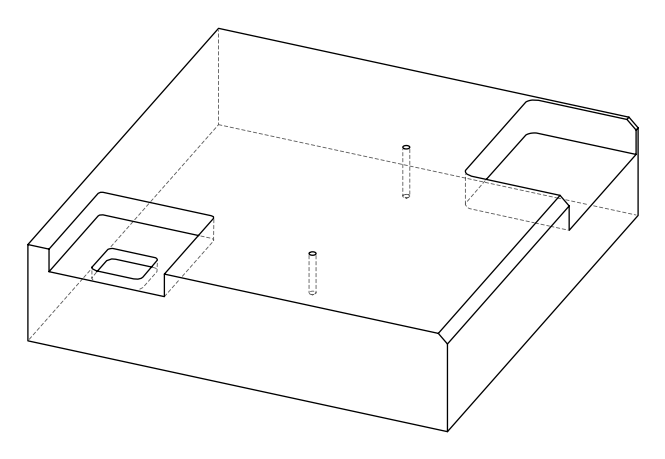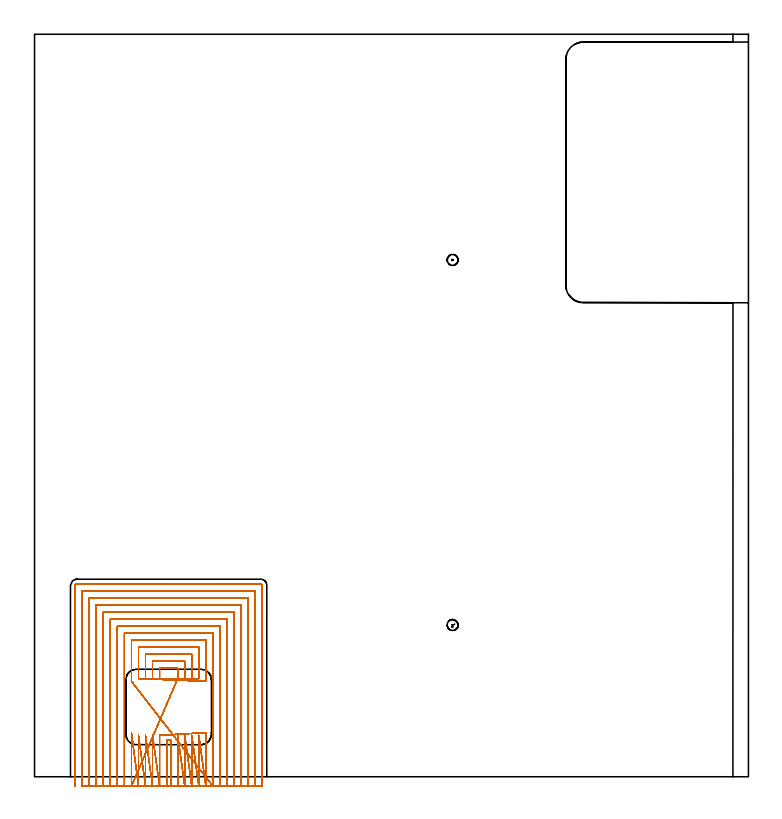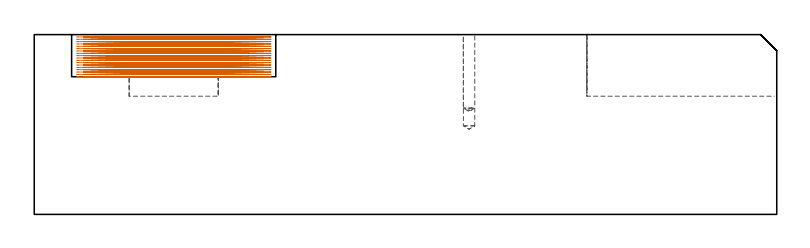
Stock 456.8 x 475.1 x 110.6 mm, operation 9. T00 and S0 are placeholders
(PLAN: 9 operations, 5 tool changes, 240.6 min)
(1 SPOT_DRILL | STEP1POCKET | NXT0321_9005460120000 | 0.03 min | 2 mm3)
(2 SPOT_DRILL_1 | STEP1POCKET_1 | NXT0321_9005460120000 | 0.03 min | 0 mm3)
(3 DRILL_BLIND_HOLE_INTO_CENTER | STEP1POCKET | UGT0301_465 | 0.2 min | 1744 mm3)
(4 DRILL_BLIND_HOLE_INTO_CENTER_1 | STEP1POCKET_1 | UGT0301_465 | 0.24 min | 2162 mm3)
(5 AREA_MILL | FG_CHAMFER_SURFACE | UGT0205_001 | 9.92 min | 15150 mm3)
(6 AREA_MILL_1 | FG_CHAMFER_SURFACE_1 | UGT0205_001 | 0.37 min | 532 mm3)
(7 MILL_RECTANGULAR_POCKET | POCKET_RECTANGULAR_STRAIGHT | NXT0201_011 | Follow Part, ap 3, ae 75% | 8.4 min | 98839 mm3)
(8 MILL_SLOT | SLOT_PARTIAL_RECTANGULAR | UGT0201_094 | Follow Part, ap 5, ae 75% | 34.71 min | 735853 mm3)
(9 MILL_SLOT_1 | SLOT_PARTIAL_RECTANGULAR_1 | NXT0201_008 | Follow Part, ap 1.5, ae 75% | 186.72 min | 343505 mm3)
(TOOL NXT0321_9005460120000 | NC Spot Drill, 142deg, 12mm, Carbide, Uncoated | D12 PA142 FL30 Z2)
(TOOL UGT0301_465 | Carbide Drill 7.0 mm | D7 PA118 FL69 Z2)
(TOOL UGT0205_001 | Chamfer Mill 20 x 3 x 45 deg. | D20 FL50 Z2)
(TOOL NXT0201_011 | ENDMILL 12mm [2P460-1200-NA 1630] | D12 FL38 Z6)
(TOOL UGT0201_094 | End mill 20 mm | D20 FL38 Z4)
(TOOL NXT0201_008 | ENDMILL 6mm [2P460-0600-NA 1630] | D6 FL26 Z6)
(OP 9 MILL_SLOT_1)
G17 G21 G94 G90
T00 M6
G54
G17 G0 G90 X87.1 Y-6. S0 M3
G43 Z120.6 H1
Z109.161
G94 G1 Y-3. F250.
Y23.5 F500.
X84.5
Y-3.
Y-6. F250.
X91.6
Y-3.
Y23.5 F500.
Y26.5 F250.
X96.1 Y-6. F500.
Y-3. F250.
Y23.5 F500.
Y26.5 F250.
X100.6 Y-6. F500.
Y-3. F250.
Y23.5 F500.
Y26.5 F250.
X105.1 Y-6. F500.
Y-3. F250.
Y23.5 F500.
Y26.5 F250.
X109.6 Y-6. F500.
Y-3. F250.
Y25.238 F500.
Y28.238 F250.
X80. Y26.5 F500.
Y23.5 F250.
Y-3. F500.
Y-6. F250.
X75.5 Y26.5 F500.
Y23.5 F250.
Y-3. F500.
Y-6. F250.
X71. Y26.5 F500.
Y23.5 F250.
Y-3. F500.
Y-6. F250.
X66.5 Y26.5 F500.
Y23.5 F250.
Y-3. F500.
Y-6. F250.
X62. Y28.238 F500.
Y25.238 F250.
Y-3. F500.
Y-6. F250.
X91.6 Y62.8 F500.
Y65.8 F250.
Y69.4 F500.
X80.
Y65.8
Y62.8 F250.
X96.1 F500.
Y65.8 F250.
Y73.9 F500.
X75.5
Y65.8
Y62.8 F250.
X100.6 F500.
Y65.8 F250.
Y78.4 F500.
X71.
Y65.8
Y62.8 F250.
X105.1 F500.
Y65.8 F250.
Y82.9 F500.
X66.5
Y65.8
Y62.8 F250.
X109.6 Y61.064 F500.
Y64.064 F250.
Y87.4 F500.
X62.
Y64.059
Y61.059 F250.
X114.1 Y-6. F500.
Y-3. F250.
Y91.9 F500.
X57.5
Y-3.
Y-6. F250.
X118.6
Y-3.
Y96.4 F500.
X53.
Y-3.
Y-6. F250.
X123.1
Y-3.
Y100.9 F500.
X48.5
Y-3.
Y-6. F250.
X127.6
Y-3.
Y105.4 F500.
X44.
Y-3.
Y-6. F250.
X132.1
Y-3.
Y109.9 F500.
X39.5
Y-3.
Y-6. F250.
X136.6
Y-3.
Y114.4 F500.
X35.
Y-3.
Y-6. F250.
X141.1
Y-3.
Y118.9 F500.
X30.5
Y-3.
Y-6. F250.
X145.6
Y-3.
Y122.5 F500.
G3 X144.7 Y123.4 R0.9
G1 X26.9
G3 X26. Y122.5 R0.9
G1 Y-3.
Y-6. F250.
G0 X87.1 Z107.722
G1 Y-3.
Y23.5 F500.
X84.5
Y-3.
Y-6. F250.
X91.6
Y-3.
Y23.5 F500.
Y26.5 F250.
X96.1 Y-6. F500.
Y-3. F250.
Y23.5 F500.
Y26.5 F250.
X100.6 Y-6. F500.
Y-3. F250.
Y23.5 F500.
Y26.5 F250.
X105.1 Y-6. F500.
Y-3. F250.
Y23.5 F500.
Y26.5 F250.
X109.6 Y-6. F500.
Y-3. F250.
Y25.238 F500.
Y28.238 F250.
X80. Y26.5 F500.
Y23.5 F250.
Y-3. F500.
Y-6. F250.
X75.5 Y26.5 F500.
Y23.5 F250.
Y-3. F500.
Y-6. F250.
X71. Y26.5 F500.
Y23.5 F250.
Y-3. F500.
Y-6. F250.
X66.5 Y26.5 F500.
Y23.5 F250.
Y-3. F500.
Y-6. F250.
X62. Y28.238 F500.
Y25.238 F250.
Y-3. F500.
Y-6. F250.
X91.6 Y62.8 F500.
Y65.8 F250.
Y69.4 F500.
X80.
Y65.8
Y62.8 F250.
X96.1 F500.
Y65.8 F250.
Y73.9 F500.
X75.5
Y65.8
Y62.8 F250.
X100.6 F500.
Y65.8 F250.
Y78.4 F500.
X71.
Y65.8
Y62.8 F250.
X105.1 F500.
Y65.8 F250.
Y82.9 F500.
X66.5
Y65.8
Y62.8 F250.
X109.6 Y61.064 F500.
Y64.064 F250.
Y87.4 F500.
X62.
Y64.059
Y61.059 F250.
X114.1 Y-6. F500.
Y-3. F250.
Y91.9 F500.
X57.5
Y-3.
Y-6. F250.
X118.6
Y-3.
Y96.4 F500.
X53.
Y-3.
Y-6. F250.
X123.1
Y-3.
Y100.9 F500.
X48.5
Y-3.
Y-6. F250.
X127.6
Y-3.
Y105.4 F500.
X44.
Y-3.
Y-6. F250.
X132.1
Y-3.
Y109.9 F500.
X39.5
Y-3.
Y-6. F250.
X136.6
Y-3.
Y114.4 F500.
X35.
Y-3.
Y-6. F250.
X141.1
Y-3.
Y118.9 F500.
X30.5
Y-3.
Y-6. F250.
X145.6
Y-3.
Y122.5 F500.
G3 X144.7 Y123.4 R0.9
G1 X26.9
G3 X26. Y122.5 R0.9
G1 Y-3.
Y-6. F250.
G0 X87.1 Z106.283
G1 Y-3.
Y23.5 F500.
X84.5
Y-3.
Y-6. F250.
X91.6
Y-3.
Y23.5 F500.
Y26.5 F250.
X96.1 Y-6. F500.
Y-3. F250.
Y23.5 F500.
Y26.5 F250.
X100.6 Y-6. F500.
Y-3. F250.
Y23.5 F500.
Y26.5 F250.
X105.1 Y-6. F500.
Y-3. F250.
Y23.5 F500.
Y26.5 F250.
X109.6 Y-6. F500.
Y-3. F250.
Y25.238 F500.
Y28.238 F250.
X80. Y26.5 F500.
Y23.5 F250.
Y-3. F500.
Y-6. F250.
X75.5 Y26.5 F500.
Y23.5 F250.
Y-3. F500.
Y-6. F250.
X71. Y26.5 F500.
Y23.5 F250.
Y-3. F500.
Y-6. F250.
X66.5 Y26.5 F500.
Y23.5 F250.
Y-3. F500.
Y-6. F250.
X62. Y28.238 F500.
Y25.238 F250.
Y-3. F500.
Y-6. F250.
X91.6 Y62.8 F500.
Y65.8 F250.
Y69.4 F500.
X80.
Y65.8
Y62.8 F250.
X96.1 F500.
Y65.8 F250.
Y73.9 F500.
X75.5
Y65.8
Y62.8 F250.
X100.6 F500.
Y65.8 F250.
Y78.4 F500.
X71.
Y65.8
Y62.8 F250.
X105.1 F500.
Y65.8 F250.
Y82.9 F500.
X66.5
Y65.8
Y62.8 F250.
X109.6 Y61.064 F500.
Y64.064 F250.
Y87.4 F500.
X62.
Y64.059
Y61.059 F250.
X114.1 Y-6. F500.
Y-3. F250.
Y91.9 F500.
X57.5
Y-3.
Y-6. F250.
X118.6
Y-3.
Y96.4 F500.
X53.
Y-3.
Y-6. F250.
X123.1
Y-3.
Y100.9 F500.
X48.5
Y-3.
Y-6. F250.
X127.6
Y-3.
Y105.4 F500.
X44.
Y-3.
Y-6. F250.
X132.1
Y-3.
Y109.9 F500.
X39.5
Y-3.
Y-6. F250.
X136.6
Y-3.
Y114.4 F500.
X35.
Y-3.
Y-6. F250.
X141.1
Y-3.
Y118.9 F500.
X30.5
Y-3.
Y-6. F250.
X145.6
Y-3.
Y122.5 F500.
G3 X144.7 Y123.4 R0.9
G1 X26.9
G3 X26. Y122.5 R0.9
G1 Y-3.
Y-6. F250.
G0 X87.1 Z104.844
G1 Y-3.
Y23.5 F500.
X84.5
Y-3.
Y-6. F250.
X91.6
Y-3.
Y23.5 F500.
Y26.5 F250.
X96.1 Y-6. F500.
Y-3. F250.
Y23.5 F500.
Y26.5 F250.
X100.6 Y-6. F500.
Y-3. F250.
Y23.5 F500.
Y26.5 F250.
X105.1 Y-6. F500.
Y-3. F250.
Y23.5 F500.
Y26.5 F250.
X109.6 Y-6. F500.
Y-3. F250.
Y25.238 F500.
Y28.238 F250.
X80. Y26.5 F500.
Y23.5 F250.
Y-3. F500.
Y-6. F250.
X75.5 Y26.5 F500.
Y23.5 F250.
Y-3. F500.
Y-6. F250.
X71. Y26.5 F500.
Y23.5 F250.
Y-3. F500.
Y-6. F250.
X66.5 Y26.5 F500.
Y23.5 F250.
Y-3. F500.
Y-6. F250.
X62. Y28.238 F500.
Y25.238 F250.
Y-3. F500.
Y-6. F250.
X91.6 Y62.8 F500.
Y65.8 F250.
Y69.4 F500.
X80.
Y65.8
Y62.8 F250.
X96.1 F500.
Y65.8 F250.
Y73.9 F500.
X75.5
Y65.8
Y62.8 F250.
X100.6 F500.
Y65.8 F250.
Y78.4 F500.
X71.
Y65.8
Y62.8 F250.
X105.1 F500.
Y65.8 F250.
Y82.9 F500.
X66.5
Y65.8
Y62.8 F250.
X109.6 Y61.064 F500.
Y64.064 F250.
Y87.4 F500.
X62.
Y64.059
Y61.059 F250.
X114.1 Y-6. F500.
Y-3. F250.
Y91.9 F500.
X57.5
Y-3.
Y-6. F250.
X118.6
Y-3.
Y96.4 F500.
X53.
Y-3.
Y-6. F250.
X123.1
Y-3.
Y100.9 F500.
X48.5
Y-3.
Y-6. F250.
X127.6
Y-3.
Y105.4 F500.
X44.
Y-3.
Y-6. F250.
X132.1
Y-3.
Y109.9 F500.
X39.5
Y-3.
Y-6. F250.
X136.6
Y-3.
Y114.4 F500.
X35.
Y-3.
Y-6. F250.
X141.1
Y-3.
Y118.9 F500.
X30.5
Y-3.
Y-6. F250.
X145.6
Y-3.
Y122.5 F500.
G3 X144.7 Y123.4 R0.9
G1 X26.9
G3 X26. Y122.5 R0.9
G1 Y-3.
Y-6. F250.
G0 X87.1 Z103.405
G1 Y-3.
Y23.5 F500.
X84.5
Y-3.
Y-6. F250.
X91.6
Y-3.
Y23.5 F500.
Y26.5 F250.
X96.1 Y-6. F500.
Y-3. F250.
Y23.5 F500.
Y26.5 F250.
X100.6 Y-6. F500.
Y-3. F250.
Y23.5 F500.
Y26.5 F250.
X105.1 Y-6. F500.
Y-3. F250.
Y23.5 F500.
Y26.5 F250.
X109.6 Y-6. F500.
Y-3. F250.
Y25.238 F500.
Y28.238 F250.
X80. Y26.5 F500.
Y23.5 F250.
Y-3. F500.
Y-6. F250.
X75.5 Y26.5 F500.
Y23.5 F250.
Y-3. F500.
Y-6. F250.
X71. Y26.5 F500.
Y23.5 F250.
Y-3. F500.
Y-6. F250.
X66.5 Y26.5 F500.
Y23.5 F250.
Y-3. F500.
Y-6. F250.
X62. Y28.238 F500.
Y25.238 F250.
Y-3. F500.
Y-6. F250.
X91.6 Y62.8 F500.
Y65.8 F250.
Y69.4 F500.
X80.
Y65.8
Y62.8 F250.
X96.1 F500.
Y65.8 F250.
Y73.9 F500.
X75.5
Y65.8
Y62.8 F250.
X100.6 F500.
Y65.8 F250.
Y78.4 F500.
X71.
Y65.8
Y62.8 F250.
X105.1 F500.
Y65.8 F250.
Y82.9 F500.
X66.5
Y65.8
Y62.8 F250.
X109.6 Y61.064 F500.
Y64.064 F250.
Y87.4 F500.
X62.
Y64.059
Y61.059 F250.
X114.1 Y-6. F500.
Y-3. F250.
Y91.9 F500.
X57.5
Y-3.
Y-6. F250.
X118.6
Y-3.
Y96.4 F500.
X53.
Y-3.
Y-6. F250.
X123.1
Y-3.
Y100.9 F500.
X48.5
Y-3.
Y-6. F250.
X127.6
Y-3.
Y105.4 F500.
X44.
Y-3.
Y-6. F250.
X132.1
Y-3.
Y109.9 F500.
X39.5
Y-3.
Y-6. F250.
X136.6
Y-3.
Y114.4 F500.
X35.
Y-3.
Y-6. F250.
X141.1
Y-3.
Y118.9 F500.
X30.5
Y-3.
Y-6. F250.
X145.6
Y-3.
Y122.5 F500.
G3 X144.7 Y123.4 R0.9
G1 X26.9
G3 X26. Y122.5 R0.9
G1 Y-3.
Y-6. F250.
G0 X87.1 Z101.967
G1 Y-3.
Y23.5 F500.
X84.5
Y-3.
Y-6. F250.
X91.6
Y-3.
Y23.5 F500.
Y26.5 F250.
X96.1 Y-6. F500.
Y-3. F250.
Y23.5 F500.
Y26.5 F250.
X100.6 Y-6. F500.
Y-3. F250.
Y23.5 F500.
Y26.5 F250.
X105.1 Y-6. F500.
Y-3. F250.
Y23.5 F500.
Y26.5 F250.
X109.6 Y-6. F500.
Y-3. F250.
Y25.238 F500.
Y28.238 F250.
X80. Y26.5 F500.
Y23.5 F250.
Y-3. F500.
Y-6. F250.
X75.5 Y26.5 F500.
Y23.5 F250.
Y-3. F500.
Y-6. F250.
X71. Y26.5 F500.
Y23.5 F250.
Y-3. F500.
Y-6. F250.
X66.5 Y26.5 F500.
Y23.5 F250.
Y-3. F500.
Y-6. F250.
X62. Y28.238 F500.
Y25.238 F250.
Y-3. F500.
Y-6. F250.
X91.6 Y62.8 F500.
Y65.8 F250.
Y69.4 F500.
X80.
Y65.8
Y62.8 F250.
X96.1 F500.
Y65.8 F250.
Y73.9 F500.
X75.5
Y65.8
Y62.8 F250.
X100.6 F500.
Y65.8 F250.
Y78.4 F500.
X71.
Y65.8
Y62.8 F250.
X105.1 F500.
Y65.8 F250.
Y82.9 F500.
X66.5
Y65.8
Y62.8 F250.
X109.6 Y61.064 F500.
Y64.064 F250.
Y87.4 F500.
X62.
Y64.059
Y61.059 F250.
X114.1 Y-6. F500.
Y-3. F250.
Y91.9 F500.
X57.5
Y-3.
Y-6. F250.
X118.6
Y-3.
Y96.4 F500.
X53.
Y-3.
Y-6. F250.
X123.1
Y-3.
Y100.9 F500.
X48.5
Y-3.
Y-6. F250.
X127.6
Y-3.
Y105.4 F500.
X44.
Y-3.
Y-6. F250.
X132.1
Y-3.
Y109.9 F500.
X39.5
Y-3.
Y-6. F250.
X136.6
Y-3.
Y114.4 F500.
X35.
Y-3.
Y-6. F250.
X141.1
Y-3.
Y118.9 F500.
X30.5
Y-3.
Y-6. F250.
X145.6
Y-3.
Y122.5 F500.
G3 X144.7 Y123.4 R0.9
G1 X26.9
G3 X26. Y122.5 R0.9
G1 Y-3.
Y-6. F250.
G0 X87.1 Z100.528
G1 Y-3.
Y23.5 F500.
X84.5
Y-3.
Y-6. F250.
X91.6
Y-3.
Y23.5 F500.
Y26.5 F250.
X96.1 Y-6. F500.
Y-3. F250.
Y23.5 F500.
Y26.5 F250.
X100.6 Y-6. F500.
Y-3. F250.
Y23.5 F500.
Y26.5 F250.
X105.1 Y-6. F500.
Y-3. F250.
Y23.5 F500.
Y26.5 F250.
X109.6 Y-6. F500.
Y-3. F250.
Y25.238 F500.
Y28.238 F250.
X80. Y26.5 F500.
Y23.5 F250.
Y-3. F500.
Y-6. F250.
X75.5 Y26.5 F500.
Y23.5 F250.
Y-3. F500.
Y-6. F250.
X71. Y26.5 F500.
Y23.5 F250.
Y-3. F500.
Y-6. F250.
X66.5 Y26.5 F500.
Y23.5 F250.
Y-3. F500.
Y-6. F250.
X62. Y28.238 F500.
Y25.238 F250.
Y-3. F500.
Y-6. F250.
X91.6 Y62.8 F500.
Y65.8 F250.
Y69.4 F500.
X80.
Y65.8
Y62.8 F250.
X96.1 F500.
Y65.8 F250.
Y73.9 F500.
X75.5
Y65.8
Y62.8 F250.
X100.6 F500.
Y65.8 F250.
Y78.4 F500.
X71.
Y65.8
Y62.8 F250.
X105.1 F500.
Y65.8 F250.
Y82.9 F500.
X66.5
Y65.8
Y62.8 F250.
X109.6 Y61.064 F500.
Y64.064 F250.
Y87.4 F500.
X62.
Y64.059
Y61.059 F250.
X114.1 Y-6. F500.
Y-3. F250.
Y91.9 F500.
X57.5
Y-3.
Y-6. F250.
X118.6
Y-3.
Y96.4 F500.
X53.
Y-3.
Y-6. F250.
X123.1
Y-3.
Y100.9 F500.
X48.5
Y-3.
Y-6. F250.
X127.6
Y-3.
Y105.4 F500.
X44.
Y-3.
Y-6. F250.
X132.1
Y-3.
Y109.9 F500.
X39.5
Y-3.
Y-6. F250.
X136.6
Y-3.
Y114.4 F500.
X35.
Y-3.
Y-6. F250.
X141.1
Y-3.
Y118.9 F500.
X30.5
Y-3.
Y-6. F250.
X145.6
Y-3.
Y122.5 F500.
G3 X144.7 Y123.4 R0.9
G1 X26.9
G3 X26. Y122.5 R0.9
G1 Y-3.
Y-6. F250.
G0 X87.1 Z99.089
G1 Y-3.
Y23.5 F500.
X84.5
Y-3.
Y-6. F250.
X91.6
Y-3.
Y23.5 F500.
Y26.5 F250.
X96.1 Y-6. F500.
Y-3. F250.
Y23.5 F500.
Y26.5 F250.
X100.6 Y-6. F500.
Y-3. F250.
Y23.5 F500.
Y26.5 F250.
X105.1 Y-6. F500.
Y-3. F250.
Y23.5 F500.
Y26.5 F250.
X109.6 Y-6. F500.
Y-3. F250.
Y25.238 F500.
Y28.238 F250.
X80. Y26.5 F500.
Y23.5 F250.
Y-3. F500.
Y-6. F250.
X75.5 Y26.5 F500.
Y23.5 F250.
Y-3. F500.
Y-6. F250.
X71. Y26.5 F500.
Y23.5 F250.
Y-3. F500.
Y-6. F250.
X66.5 Y26.5 F500.
Y23.5 F250.
Y-3. F500.
Y-6. F250.
X62. Y28.238 F500.
Y25.238 F250.
Y-3. F500.
Y-6. F250.
X91.6 Y62.8 F500.
Y65.8 F250.
Y69.4 F500.
X80.
Y65.8
Y62.8 F250.
X96.1 F500.
Y65.8 F250.
Y73.9 F500.
X75.5
Y65.8
Y62.8 F250.
X100.6 F500.
Y65.8 F250.
Y78.4 F500.
X71.
Y65.8
Y62.8 F250.
X105.1 F500.
Y65.8 F250.
Y82.9 F500.
X66.5
Y65.8
Y62.8 F250.
X109.6 Y61.064 F500.
Y64.064 F250.
Y87.4 F500.
X62.
Y64.059
Y61.059 F250.
X114.1 Y-6. F500.
Y-3. F250.
Y91.9 F500.
X57.5
Y-3.
Y-6. F250.
X118.6
Y-3.
Y96.4 F500.
X53.
Y-3.
Y-6. F250.
X123.1
Y-3.
Y100.9 F500.
X48.5
Y-3.
Y-6. F250.
X127.6
Y-3.
Y105.4 F500.
X44.
Y-3.
Y-6. F250.
X132.1
Y-3.
Y109.9 F500.
X39.5
Y-3.
Y-6. F250.
X136.6
Y-3.
Y114.4 F500.
X35.
Y-3.
Y-6. F250.
X141.1
Y-3.
Y118.9 F500.
X30.5
Y-3.
Y-6. F250.
X145.6
Y-3.
Y122.5 F500.
G3 X144.7 Y123.4 R0.9
G1 X26.9
G3 X26. Y122.5 R0.9
G1 Y-3.
Y-6. F250.
G0 X87.1 Z97.65
G1 Y-3.
Y23.5 F500.
X84.5
Y-3.
Y-6. F250.
X91.6
Y-3.
Y23.5 F500.
Y26.5 F250.
X96.1 Y-6. F500.
Y-3. F250.
Y23.5 F500.
Y26.5 F250.
X100.6 Y-6. F500.
Y-3. F250.
Y23.5 F500.
Y26.5 F250.
X105.1 Y-6. F500.
Y-3. F250.
Y23.5 F500.
Y26.5 F250.
X109.6 Y-6. F500.
Y-3. F250.
Y25.238 F500.
Y28.238 F250.
X80. Y26.5 F500.
Y23.5 F250.
Y-3. F500.
Y-6. F250.
X75.5 Y26.5 F500.
Y23.5 F250.
Y-3. F500.
Y-6. F250.
X71. Y26.5 F500.
Y23.5 F250.
Y-3. F500.
Y-6. F250.
X66.5 Y26.5 F500.
Y23.5 F250.
Y-3. F500.
Y-6. F250.
X62. Y28.238 F500.
Y25.238 F250.
Y-3. F500.
Y-6. F250.
X91.6 Y62.8 F500.
Y65.8 F250.
Y69.4 F500.
X80.
Y65.8
Y62.8 F250.
X96.1 F500.
Y65.8 F250.
Y73.9 F500.
X75.5
Y65.8
Y62.8 F250.
X100.6 F500.
Y65.8 F250.
Y78.4 F500.
X71.
Y65.8
Y62.8 F250.
X105.1 F500.
Y65.8 F250.
Y82.9 F500.
X66.5
Y65.8
Y62.8 F250.
X109.6 Y61.064 F500.
Y64.064 F250.
Y87.4 F500.
X62.
Y64.059
Y61.059 F250.
X114.1 Y-6. F500.
Y-3. F250.
Y91.9 F500.
X57.5
Y-3.
Y-6. F250.
X118.6
Y-3.
Y96.4 F500.
X53.
Y-3.
Y-6. F250.
X123.1
Y-3.
Y100.9 F500.
X48.5
Y-3.
Y-6. F250.
X127.6
Y-3.
Y105.4 F500.
X44.
Y-3.
Y-6. F250.
X132.1
Y-3.
Y109.9 F500.
X39.5
Y-3.
Y-6. F250.
X136.6
Y-3.
Y114.4 F500.
X35.
Y-3.
Y-6. F250.
X141.1
Y-3.
Y118.9 F500.
X30.5
Y-3.
Y-6. F250.
X145.6
Y-3.
Y122.5 F500.
G3 X144.7 Y123.4 R0.9
G1 X26.9
G3 X26. Y122.5 R0.9
G1 Y-3.
Y-6. F250.
G0 X87.1 Z96.211
G1 Y-3.
Y23.5 F500.
X84.5
Y-3.
Y-6. F250.
X91.6
Y-3.
Y23.5 F500.
Y26.5 F250.
X96.1 Y-6. F500.
Y-3. F250.
Y23.5 F500.
Y26.5 F250.
X100.6 Y-6. F500.
Y-3. F250.
Y23.5 F500.
Y26.5 F250.
X105.1 Y-6. F500.
Y-3. F250.
Y23.5 F500.
Y26.5 F250.
X109.6 Y-6. F500.
Y-3. F250.
Y25.238 F500.
Y28.238 F250.
X80. Y26.5 F500.
Y23.5 F250.
Y-3. F500.
Y-6. F250.
X75.5 Y26.5 F500.
Y23.5 F250.
Y-3. F500.
Y-6. F250.
X71. Y26.5 F500.
Y23.5 F250.
Y-3. F500.
Y-6. F250.
X66.5 Y26.5 F500.
Y23.5 F250.
Y-3. F500.
Y-6. F250.
X62. Y28.238 F500.
Y25.238 F250.
Y-3. F500.
Y-6. F250.
X91.6 Y62.8 F500.
Y65.8 F250.
Y69.4 F500.
X80.
Y65.8
Y62.8 F250.
X96.1 F500.
Y65.8 F250.
Y73.9 F500.
X75.5
Y65.8
Y62.8 F250.
X100.6 F500.
Y65.8 F250.
Y78.4 F500.
X71.
Y65.8
Y62.8 F250.
X105.1 F500.
Y65.8 F250.
Y82.9 F500.
X66.5
Y65.8
Y62.8 F250.
X109.6 Y61.064 F500.
Y64.064 F250.
Y87.4 F500.
X62.
Y64.059
Y61.059 F250.
X114.1 Y-6. F500.
Y-3. F250.
Y91.9 F500.
X57.5
Y-3.
Y-6. F250.
X118.6
Y-3.
Y96.4 F500.
X53.
Y-3.
Y-6. F250.
X123.1
Y-3.
Y100.9 F500.
X48.5
Y-3.
Y-6. F250.
X127.6
Y-3.
Y105.4 F500.
X44.
Y-3.
Y-6. F250.
X132.1
Y-3.
Y109.9 F500.
X39.5
Y-3.
Y-6. F250.
X136.6
Y-3.
Y114.4 F500.
X35.
Y-3.
Y-6. F250.
X141.1
Y-3.
Y118.9 F500.
X30.5
Y-3.
Y-6. F250.
X145.6
Y-3.
Y122.5 F500.
G3 X144.7 Y123.4 R0.9
G1 X26.9
G3 X26. Y122.5 R0.9
G1 Y-3.
Y-6. F250.
G0 X87.1 Z94.772
G1 Y-3.
Y23.5 F500.
X84.5
Y-3.
Y-6. F250.
X91.6
Y-3.
Y23.5 F500.
Y26.5 F250.
X96.1 Y-6. F500.
Y-3. F250.
Y23.5 F500.
Y26.5 F250.
X100.6 Y-6. F500.
Y-3. F250.
Y23.5 F500.
Y26.5 F250.
X105.1 Y-6. F500.
Y-3. F250.
Y23.5 F500.
Y26.5 F250.
X109.6 Y-6. F500.
Y-3. F250.
Y25.238 F500.
Y28.238 F250.
X80. Y26.5 F500.
Y23.5 F250.
Y-3. F500.
Y-6. F250.
X75.5 Y26.5 F500.
Y23.5 F250.
Y-3. F500.
Y-6. F250.
X71. Y26.5 F500.
Y23.5 F250.
Y-3. F500.
Y-6. F250.
X66.5 Y26.5 F500.
Y23.5 F250.
Y-3. F500.
Y-6. F250.
X62. Y28.238 F500.
Y25.238 F250.
Y-3. F500.
Y-6. F250.
X91.6 Y62.8 F500.
Y65.8 F250.
Y69.4 F500.
X80.
Y65.8
Y62.8 F250.
X96.1 F500.
Y65.8 F250.
Y73.9 F500.
X75.5
Y65.8
Y62.8 F250.
X100.6 F500.
Y65.8 F250.
Y78.4 F500.
X71.
Y65.8
Y62.8 F250.
X105.1 F500.
Y65.8 F250.
Y82.9 F500.
X66.5
Y65.8
Y62.8 F250.
X109.6 Y61.064 F500.
Y64.064 F250.
Y87.4 F500.
X62.
Y64.059
Y61.059 F250.
X114.1 Y-6. F500.
Y-3. F250.
Y91.9 F500.
X57.5
Y-3.
Y-6. F250.
X118.6
Y-3.
Y96.4 F500.
X53.
Y-3.
Y-6. F250.
X123.1
Y-3.
Y100.9 F500.
X48.5
Y-3.
Y-6. F250.
X127.6
Y-3.
Y105.4 F500.
X44.
Y-3.
Y-6. F250.
X132.1
Y-3.
Y109.9 F500.
X39.5
Y-3.
Y-6. F250.
X136.6
Y-3.
Y114.4 F500.
X35.
Y-3.
Y-6. F250.
X141.1
Y-3.
Y118.9 F500.
X30.5
Y-3.
Y-6. F250.
X145.6
Y-3.
Y122.5 F500.
G3 X144.7 Y123.4 R0.9
G1 X26.9
G3 X26. Y122.5 R0.9
G1 Y-3.
Y-6. F250.
G0 X87.1 Z93.333
G1 Y-3.
Y23.5 F500.
X84.5
Y-3.
Y-6. F250.
X91.6
Y-3.
Y23.5 F500.
Y26.5 F250.
X96.1 Y-6. F500.
Y-3. F250.
Y23.5 F500.
Y26.5 F250.
X100.6 Y-6. F500.
Y-3. F250.
Y23.5 F500.
Y26.5 F250.
X105.1 Y-6. F500.
Y-3. F250.
Y23.5 F500.
Y26.5 F250.
X109.6 Y-6. F500.
Y-3. F250.
Y25.238 F500.
Y28.238 F250.
X80. Y26.5 F500.
Y23.5 F250.
Y-3. F500.
Y-6. F250.
X75.5 Y26.5 F500.
Y23.5 F250.
Y-3. F500.
Y-6. F250.
X71. Y26.5 F500.
Y23.5 F250.
Y-3. F500.
Y-6. F250.
X66.5 Y26.5 F500.
Y23.5 F250.
Y-3. F500.
Y-6. F250.
X62. Y28.238 F500.
Y25.238 F250.
Y-3. F500.
Y-6. F250.
X91.6 Y62.8 F500.
Y65.8 F250.
Y69.4 F500.
X80.
Y65.8
Y62.8 F250.
X96.1 F500.
Y65.8 F250.
Y73.9 F500.
X75.5
Y65.8
Y62.8 F250.
X100.6 F500.
Y65.8 F250.
Y78.4 F500.
X71.
Y65.8
Y62.8 F250.
X105.1 F500.
Y65.8 F250.
Y82.9 F500.
X66.5
Y65.8
Y62.8 F250.
X109.6 Y61.064 F500.
Y64.064 F250.
Y87.4 F500.
X62.
Y64.059
Y61.059 F250.
X114.1 Y-6. F500.
Y-3. F250.
Y91.9 F500.
X57.5
Y-3.
Y-6. F250.
X118.6
Y-3.
Y96.4 F500.
X53.
Y-3.
Y-6. F250.
X123.1
Y-3.
Y100.9 F500.
X48.5
Y-3.
Y-6. F250.
X127.6
Y-3.
Y105.4 F500.
X44.
Y-3.
Y-6. F250.
X132.1
Y-3.
Y109.9 F500.
X39.5
Y-3.
Y-6. F250.
X136.6
Y-3.
Y114.4 F500.
X35.
Y-3.
Y-6. F250.
X141.1
Y-3.
Y118.9 F500.
X30.5
Y-3.
Y-6. F250.
X145.6
Y-3.
Y122.5 F500.
G3 X144.7 Y123.4 R0.9
G1 X26.9
G3 X26. Y122.5 R0.9
G1 Y-3.
Y-6. F250.
G0 X87.1 Z91.894
G1 Y-3.
Y23.5 F500.
X84.5
Y-3.
Y-6. F250.
X91.6
Y-3.
Y23.5 F500.
Y26.5 F250.
X96.1 Y-6. F500.
Y-3. F250.
Y23.5 F500.
Y26.5 F250.
X100.6 Y-6. F500.
Y-3. F250.
Y23.5 F500.
Y26.5 F250.
X105.1 Y-6. F500.
Y-3. F250.
Y23.5 F500.
Y26.5 F250.
X109.6 Y-6. F500.
Y-3. F250.
Y25.239 F500.
Y28.239 F250.
X80. Y26.5 F500.
Y23.5 F250.
Y-3. F500.
Y-6. F250.
X75.5 Y26.5 F500.
Y23.5 F250.
Y-3. F500.
Y-6. F250.
X71. Y26.5 F500.
Y23.5 F250.
Y-3. F500.
Y-6. F250.
X66.5 Y26.5 F500.
Y23.5 F250.
Y-3. F500.
Y-6. F250.
X62. Y28.238 F500.
Y25.238 F250.
Y-3. F500.
Y-6. F250.
X91.6 Y62.8 F500.
Y65.8 F250.
Y69.4 F500.
X80.
Y65.8
Y62.8 F250.
X96.1 F500.
Y65.8 F250.
Y73.9 F500.
X75.5
Y65.8
Y62.8 F250.
X100.6 F500.
Y65.8 F250.
Y78.4 F500.
X71.
Y65.8
Y62.8 F250.
X105.1 F500.
Y65.8 F250.
Y82.9 F500.
X66.5
Y65.8
Y62.8 F250.
X109.6 Y61.064 F500.
Y64.064 F250.
Y87.4 F500.
X62.
Y64.059
Y61.059 F250.
X114.1 Y-6. F500.
Y-3. F250.
Y91.9 F500.
X57.5
Y-3.
Y-6. F250.
X118.6
Y-3.
Y96.4 F500.
X53.
Y-3.
Y-6. F250.
X123.1
Y-3.
Y100.9 F500.
X48.5
Y-3.
Y-6. F250.
X127.6
Y-3.
Y105.4 F500.
X44.
Y-3.
Y-6. F250.
X132.1
Y-3.
Y109.9 F500.
X39.5
Y-3.
Y-6. F250.
X136.6
Y-3.
Y114.4 F500.
X35.
Y-3.
Y-6. F250.
X141.1
Y-3.
Y118.9 F500.
X30.5
Y-3.
Y-6. F250.
X145.6
Y-3.
Y122.5 F500.
G3 X144.7 Y123.4 R0.9
G1 X26.9
G3 X26. Y122.5 R0.9
G1 Y-3.
Y-6. F250.
G0 X87.1 Z90.456
G1 Y-3.
Y23.5 F500.
X84.5
Y-3.
Y-6. F250.
X91.6
Y-3.
Y23.5 F500.
Y26.5 F250.
X96.1 Y-6. F500.
Y-3. F250.
Y23.5 F500.
Y26.5 F250.
X100.6 Y-6. F500.
Y-3. F250.
Y23.5 F500.
Y26.5 F250.
X105.1 Y-6. F500.
Y-3. F250.
Y23.5 F500.
Y26.5 F250.
X109.6 Y-6. F500.
Y-3. F250.
Y25.239 F500.
Y28.239 F250.
X80. Y26.5 F500.
Y23.5 F250.
Y-3. F500.
Y-6. F250.
X75.5 Y26.5 F500.
Y23.5 F250.
Y-3. F500.
Y-6. F250.
X71. Y26.5 F500.
Y23.5 F250.
Y-3. F500.
Y-6. F250.
X66.5 Y26.5 F500.
Y23.5 F250.
Y-3. F500.
Y-6. F250.
X62. Y28.238 F500.
Y25.238 F250.
Y-3. F500.
Y-6. F250.
X91.6 Y62.8 F500.
Y65.8 F250.
Y69.4 F500.
X80.
Y65.8
Y62.8 F250.
X96.1 F500.
Y65.8 F250.
Y73.9 F500.
X75.5
Y65.8
Y62.8 F250.
X100.6 F500.
Y65.8 F250.
Y78.4 F500.
X71.
Y65.8
Y62.8 F250.
X105.1 F500.
Y65.8 F250.
Y82.9 F500.
X66.5
Y65.8
Y62.8 F250.
X109.6 Y61.064 F500.
Y64.064 F250.
Y87.4 F500.
X62.
Y64.059
Y61.059 F250.
X114.1 Y-6. F500.
Y-3. F250.
Y91.9 F500.
X57.5
Y-3.
Y-6. F250.
X118.6
Y-3.
Y96.4 F500.
X53.
Y-3.
Y-6. F250.
X123.1
Y-3.
Y100.9 F500.
X48.5
Y-3.
Y-6. F250.
X127.6
Y-3.
Y105.4 F500.
X44.
Y-3.
Y-6. F250.
X132.1
Y-3.
Y109.9 F500.
X39.5
Y-3.
Y-6. F250.
X136.6
Y-3.
Y114.4 F500.
X35.
Y-3.
Y-6. F250.
X141.1
Y-3.
Y118.9 F500.
X30.5
Y-3.
Y-6. F250.
X145.6
Y-3.
Y122.5 F500.
G3 X144.7 Y123.4 R0.9
G1 X26.9
G3 X26. Y122.5 R0.9
G1 Y-3.
Y-6. F250.
G0 X87.1 Z89.017
G1 Y-3.
Y23.5 F500.
X84.5
Y-3.
Y-6. F250.
X91.6
Y-3.
Y23.5 F500.
Y26.5 F250.
X96.1 Y-6. F500.
Y-3. F250.
Y23.5 F500.
Y26.5 F250.
X100.6 Y-6. F500.
Y-3. F250.
Y23.5 F500.
Y26.5 F250.
X105.1 Y-6. F500.
Y-3. F250.
Y23.5 F500.
Y26.5 F250.
X109.6 Y-6. F500.
Y-3. F250.
Y25.238 F500.
Y28.238 F250.
X80. Y26.5 F500.
Y23.5 F250.
Y-3. F500.
Y-6. F250.
X75.5 Y26.5 F500.
Y23.5 F250.
Y-3. F500.
Y-6. F250.
X71. Y26.5 F500.
Y23.5 F250.
Y-3. F500.
Y-6. F250.
X66.5 Y26.5 F500.
Y23.5 F250.
Y-3. F500.
Y-6. F250.
X62. Y28.238 F500.
Y25.238 F250.
Y-3. F500.
Y-6. F250.
X91.6 Y62.8 F500.
Y65.8 F250.
Y69.4 F500.
X80.
Y65.8
Y62.8 F250.
X96.1 F500.
Y65.8 F250.
Y73.9 F500.
X75.5
Y65.8
Y62.8 F250.
X100.6 F500.
Y65.8 F250.
Y78.4 F500.
X71.
Y65.8
Y62.8 F250.
X105.1 F500.
Y65.8 F250.
Y82.9 F500.
X66.5
Y65.8
Y62.8 F250.
X109.6 Y61.064 F500.
Y64.064 F250.
Y87.4 F500.
X62.
Y64.059
Y61.059 F250.
X114.1 Y-6. F500.
Y-3. F250.
Y91.9 F500.
X57.5
Y-3.
Y-6. F250.
X118.6
Y-3.
Y96.4 F500.
X53.
Y-3.
Y-6. F250.
X123.1
Y-3.
Y100.9 F500.
X48.5
Y-3.
Y-6. F250.
X127.6
Y-3.
Y105.4 F500.
X44.
Y-3.
Y-6. F250.
X132.1
Y-3.
Y109.9 F500.
X39.5
Y-3.
Y-6. F250.
X136.6
Y-3.
Y114.4 F500.
X35.
Y-3.
Y-6. F250.
X141.1
Y-3.
Y118.9 F500.
X30.5
Y-3.
Y-6. F250.
X145.6
Y-3.
Y122.5 F500.
G3 X144.7 Y123.4 R0.9
G1 X26.9
G3 X26. Y122.5 R0.9
G1 Y-3.
Y-6. F250.
G0 X87.1 Z87.578
G1 Y-3.
Y23.5 F500.
X84.5
Y-3.
Y-6. F250.
X91.6
Y-3.
Y23.5 F500.
Y26.5 F250.
X96.1 Y-6. F500.
Y-3. F250.
Y23.5 F500.
Y26.5 F250.
X100.6 Y-6. F500.
Y-3. F250.
Y23.5 F500.
Y26.5 F250.
X105.1 Y-6. F500.
Y-3. F250.
Y23.5 F500.
Y26.5 F250.
X109.6 Y-6. F500.
Y-3. F250.
Y25.238 F500.
Y28.238 F250.
X80. Y26.5 F500.
Y23.5 F250.
Y-3. F500.
Y-6. F250.
X75.5 Y26.5 F500.
Y23.5 F250.
Y-3. F500.
Y-6. F250.
X71. Y26.5 F500.
Y23.5 F250.
Y-3. F500.
Y-6. F250.
X66.5 Y26.5 F500.
Y23.5 F250.
Y-3. F500.
Y-6. F250.
X62. Y28.238 F500.
Y25.238 F250.
Y-3. F500.
Y-6. F250.
X91.6 Y62.8 F500.
Y65.8 F250.
Y69.4 F500.
X80.
Y65.8
Y62.8 F250.
X96.1 F500.
Y65.8 F250.
Y73.9 F500.
X75.5
Y65.8
Y62.8 F250.
X100.6 F500.
Y65.8 F250.
Y78.4 F500.
X71.
Y65.8
Y62.8 F250.
X105.1 F500.
Y65.8 F250.
Y82.9 F500.
X66.5
Y65.8
Y62.8 F250.
X109.6 Y61.064 F500.
Y64.064 F250.
Y87.4 F500.
X62.
Y64.059
Y61.059 F250.
X114.1 Y-6. F500.
Y-3. F250.
Y91.9 F500.
X57.5
Y-3.
Y-6. F250.
X118.6
Y-3.
Y96.4 F500.
X53.
Y-3.
Y-6. F250.
X123.1
Y-3.
Y100.9 F500.
X48.5
Y-3.
Y-6. F250.
X127.6
Y-3.
Y105.4 F500.
X44.
Y-3.
Y-6. F250.
X132.1
Y-3.
Y109.9 F500.
X39.5
Y-3.
Y-6. F250.
X136.6
Y-3.
Y114.4 F500.
X35.
Y-3.
Y-6. F250.
X141.1
Y-3.
Y118.9 F500.
X30.5
Y-3.
Y-6. F250.
X145.6
Y-3.
Y122.5 F500.
G3 X144.7 Y123.4 R0.9
G1 X26.9
G3 X26. Y122.5 R0.9
G1 Y-3.
Y-6. F250.
G0 X87.1 Z86.139
G1 Y-3.
Y23.5 F500.
X84.5
Y-3.
Y-6. F250.
X91.6
Y-3.
Y23.5 F500.
Y26.5 F250.
X96.1 Y-6. F500.
Y-3. F250.
Y23.5 F500.
Y26.5 F250.
X100.6 Y-6. F500.
Y-3. F250.
Y23.5 F500.
Y26.5 F250.
X105.1 Y-6. F500.
Y-3. F250.
Y23.5 F500.
Y26.5 F250.
X109.6 Y-6. F500.
Y-3. F250.
Y25.238 F500.
Y28.238 F250.
X80. Y26.5 F500.
Y23.5 F250.
Y-3. F500.
Y-6. F250.
X75.5 Y26.5 F500.
Y23.5 F250.
Y-3. F500.
Y-6. F250.
X71. Y26.5 F500.
Y23.5 F250.
Y-3. F500.
Y-6. F250.
X66.5 Y26.5 F500.
Y23.5 F250.
Y-3. F500.
Y-6. F250.
X62. Y28.238 F500.
Y25.238 F250.
Y-3. F500.
Y-6. F250.
X91.6 Y62.8 F500.
Y65.8 F250.
Y69.4 F500.
X80.
Y65.8
Y62.8 F250.
X96.1 F500.
Y65.8 F250.
Y73.9 F500.
X75.5
Y65.8
Y62.8 F250.
X100.6 F500.
Y65.8 F250.
Y78.4 F500.
X71.
Y65.8
Y62.8 F250.
X105.1 F500.
Y65.8 F250.
Y82.9 F500.
X66.5
Y65.8
Y62.8 F250.
X109.6 Y61.064 F500.
Y64.064 F250.
Y87.4 F500.
X62.
Y64.059
Y61.059 F250.
X114.1 Y-6. F500.
Y-3. F250.
Y91.9 F500.
X57.5
Y-3.
Y-6. F250.
X118.6
Y-3.
Y96.4 F500.
X53.
Y-3.
Y-6. F250.
X123.1
Y-3.
Y100.9 F500.
X48.5
Y-3.
Y-6. F250.
X127.6
Y-3.
Y105.4 F500.
X44.
Y-3.
Y-6. F250.
X132.1
Y-3.
Y109.9 F500.
X39.5
Y-3.
Y-6. F250.
X136.6
Y-3.
Y114.4 F500.
X35.
Y-3.
Y-6. F250.
X141.1
Y-3.
Y118.9 F500.
X30.5
Y-3.
Y-6. F250.
X145.6
Y-3.
Y122.5 F500.
G3 X144.7 Y123.4 R0.9
G1 X26.9
G3 X26. Y122.5 R0.9
G1 Y-3.
Y-6. F250.
G0 X87.1 Z84.7
G1 Y-3.
Y23.5 F500.
X84.5
Y-3.
Y-6. F250.
X91.6
Y-3.
Y23.5 F500.
Y26.5 F250.
X96.1 Y-6. F500.
Y-3. F250.
Y23.5 F500.
Y26.5 F250.
X100.6 Y-6. F500.
Y-3. F250.
Y23.5 F500.
Y26.5 F250.
X105.1 Y-6. F500.
Y-3. F250.
Y23.5 F500.
Y26.5 F250.
X109.6 Y-6. F500.
Y-3. F250.
Y25.238 F500.
Y28.238 F250.
X80. Y26.5 F500.
Y23.5 F250.
Y-3. F500.
Y-6. F250.
X75.5 Y26.5 F500.
Y23.5 F250.
Y-3. F500.
Y-6. F250.
X71. Y26.5 F500.
Y23.5 F250.
Y-3. F500.
Y-6. F250.
X66.5 Y26.5 F500.
Y23.5 F250.
Y-3. F500.
Y-6. F250.
X62. Y28.238 F500.
Y25.238 F250.
Y-3. F500.
Y-6. F250.
X91.6 Y62.8 F500.
Y65.8 F250.
Y69.4 F500.
X80.
Y65.8
Y62.8 F250.
X96.1 F500.
Y65.8 F250.
Y73.9 F500.
X75.5
Y65.8
Y62.8 F250.
X100.6 F500.
Y65.8 F250.
Y78.4 F500.
X71.
Y65.8
Y62.8 F250.
X105.1 F500.
Y65.8 F250.
Y82.9 F500.
X66.5
Y65.8
Y62.8 F250.
X109.6 Y61.064 F500.
Y64.064 F250.
Y87.4 F500.
X62.
Y64.059
Y61.059 F250.
X114.1 Y-6. F500.
Y-3. F250.
Y91.9 F500.
X57.5
Y-3.
Y-6. F250.
X118.6
Y-3.
Y96.4 F500.
X53.
Y-3.
Y-6. F250.
X123.1
Y-3.
Y100.9 F500.
X48.5
Y-3.
Y-6. F250.
X127.6
Y-3.
Y105.4 F500.
X44.
Y-3.
Y-6. F250.
X132.1
Y-3.
Y109.9 F500.
X39.5
Y-3.
Y-6. F250.
X136.6
Y-3.
Y114.4 F500.
X35.
Y-3.
Y-6. F250.
X141.1
Y-3.
Y118.9 F500.
X30.5
Y-3.
Y-6. F250.
X145.6
Y-3.
Y122.5 F500.
G3 X144.7 Y123.4 R0.9
G1 X26.9
G3 X26. Y122.5 R0.9
G1 Y-3.
Y-6. F250.
G0 Z120.6
M5
M2
